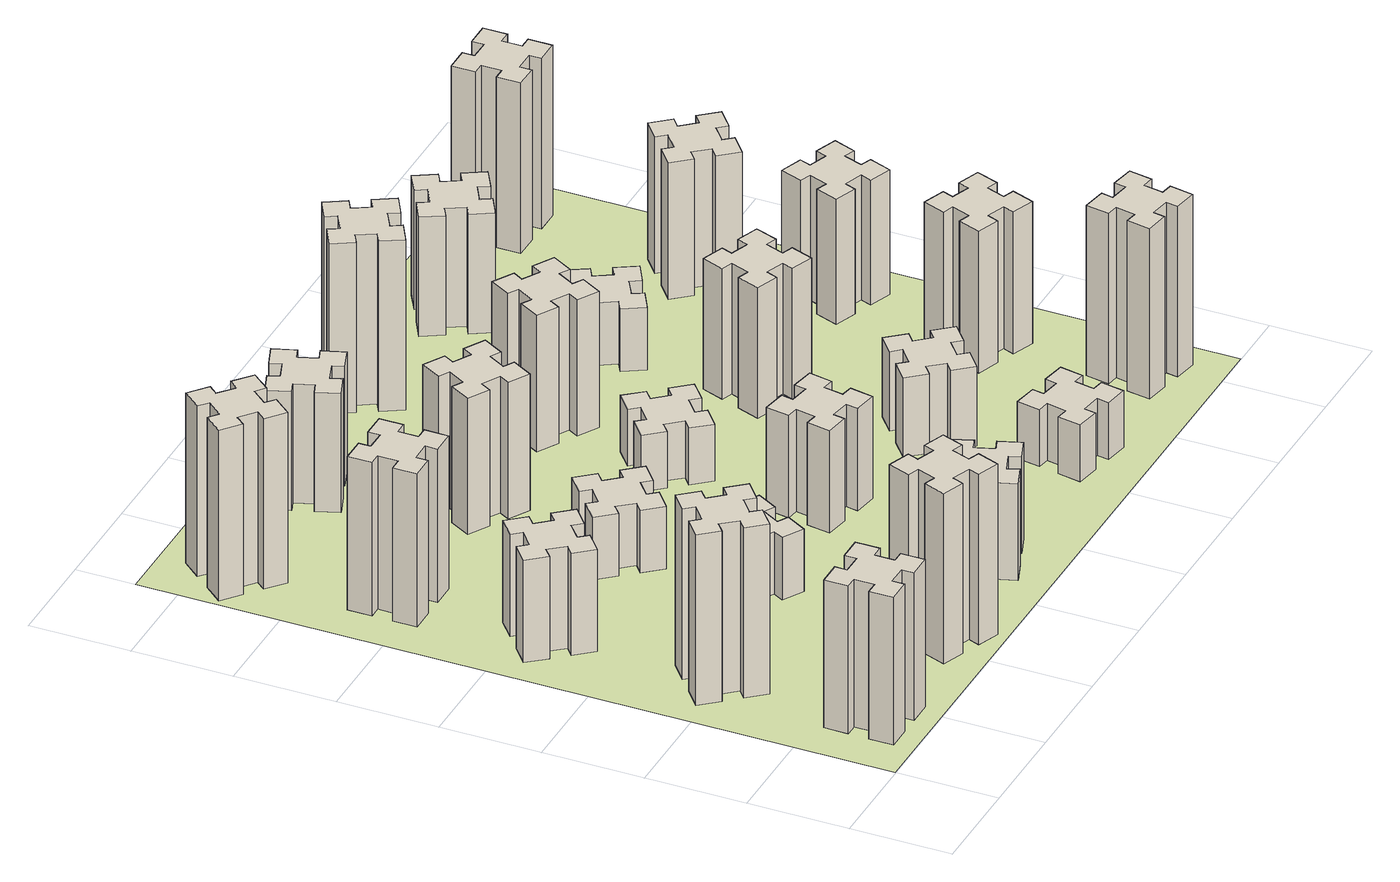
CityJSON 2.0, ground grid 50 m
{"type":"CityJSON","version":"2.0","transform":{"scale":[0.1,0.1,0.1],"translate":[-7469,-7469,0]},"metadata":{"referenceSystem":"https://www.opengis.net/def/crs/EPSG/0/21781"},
"CityObjects":{
"building1":{"type":"Building","attributes":{"class":"1000","function":"1000","usage":"1000","yearOfConstruction":2016,"roofType":"1000","measuredHeight":78,"storeysAboveGround":30,"storeysBelowGround":0},"geometry":[{"type":"Solid","lod":"1","boundaries":[[[[0,1,2,3,4,5,6,7,8,9,10,11,12,13,14,15,16,17,18,19]],[[17,16,20,21]],[[16,15,22,20]],[[15,14,23,22]],[[14,13,24,23]],[[13,12,25,24]],[[12,11,26,25]],[[11,10,27,26]],[[10,9,28,27]],[[9,8,29,28]],[[8,7,30,29]],[[7,6,31,30]],[[6,5,32,31]],[[5,4,33,32]],[[4,3,34,33]],[[3,2,35,34]],[[2,1,36,35]],[[1,0,37,36]],[[0,19,38,37]],[[19,18,39,38]],[[18,17,21,39]],[[24,25,26,27,28,29,30,31,32,33,34,35,36,37,38,39,21,20,22,23]]]]}]},
"building2":{"type":"Building","attributes":{"class":"1000","function":"1000","usage":"1000","yearOfConstruction":2016,"roofType":"1000","measuredHeight":90,"storeysAboveGround":30,"storeysBelowGround":0},"geometry":[{"type":"Solid","lod":"1","boundaries":[[[[40,41,42,43,44,45,46,47,48,49,50,51,52,53,54,55,56,57,58,59]],[[57,56,60,61]],[[56,55,62,60]],[[55,54,63,62]],[[54,53,64,63]],[[53,52,65,64]],[[52,51,66,65]],[[51,50,67,66]],[[50,49,68,67]],[[49,48,69,68]],[[48,47,70,69]],[[47,46,71,70]],[[46,45,72,71]],[[45,44,73,72]],[[44,43,74,73]],[[43,42,75,74]],[[42,41,76,75]],[[41,40,77,76]],[[40,59,78,77]],[[59,58,79,78]],[[58,57,61,79]],[[64,65,66,67,68,69,70,71,72,73,74,75,76,77,78,79,61,60,62,63]]]]}]},
"building3":{"type":"Building","attributes":{"class":"1000","function":"1000","usage":"1000","yearOfConstruction":2016,"roofType":"1000","measuredHeight":54,"storeysAboveGround":30,"storeysBelowGround":0},"geometry":[{"type":"Solid","lod":"1","boundaries":[[[[80,81,82,83,84,85,86,87,88,89,90,91,92,93,94,95,96,97,98,99]],[[97,96,100,101]],[[96,95,102,100]],[[95,94,103,102]],[[94,93,104,103]],[[93,92,105,104]],[[92,91,106,105]],[[91,90,107,106]],[[90,89,108,107]],[[89,88,109,108]],[[88,87,110,109]],[[87,86,111,110]],[[86,85,112,111]],[[85,84,113,112]],[[84,83,114,113]],[[83,82,115,114]],[[82,81,116,115]],[[81,80,117,116]],[[80,99,118,117]],[[99,98,119,118]],[[98,97,101,119]],[[104,105,106,107,108,109,110,111,112,113,114,115,116,117,118,119,101,100,102,103]]]]}]},
"building4":{"type":"Building","attributes":{"class":"1000","function":"1000","usage":"1000","yearOfConstruction":2016,"roofType":"1000","measuredHeight":81,"storeysAboveGround":30,"storeysBelowGround":0},"geometry":[{"type":"Solid","lod":"1","boundaries":[[[[120,121,122,123,124,125,126,127,128,129,130,131,132,133,134,135,136,137,138,139]],[[137,136,140,141]],[[136,135,142,140]],[[135,134,143,142]],[[134,133,144,143]],[[133,132,145,144]],[[132,131,146,145]],[[131,130,147,146]],[[130,129,148,147]],[[129,128,149,148]],[[128,127,150,149]],[[127,126,151,150]],[[126,125,152,151]],[[125,124,153,152]],[[124,123,154,153]],[[123,122,155,154]],[[122,121,156,155]],[[121,120,157,156]],[[120,139,158,157]],[[139,138,159,158]],[[138,137,141,159]],[[144,145,146,147,148,149,150,151,152,153,154,155,156,157,158,159,141,140,142,143]]]]}]},
"building5":{"type":"Building","attributes":{"class":"1000","function":"1000","usage":"1000","yearOfConstruction":2016,"roofType":"1000","measuredHeight":90,"storeysAboveGround":30,"storeysBelowGround":0},"geometry":[{"type":"Solid","lod":"1","boundaries":[[[[160,161,162,163,164,165,166,167,168,169,170,171,172,173,174,175,176,177,178,179]],[[177,176,180,181]],[[176,175,182,180]],[[175,174,183,182]],[[174,173,184,183]],[[173,172,185,184]],[[172,171,186,185]],[[171,170,187,186]],[[170,169,188,187]],[[169,168,189,188]],[[168,167,190,189]],[[167,166,191,190]],[[166,165,192,191]],[[165,164,193,192]],[[164,163,194,193]],[[163,162,195,194]],[[162,161,196,195]],[[161,160,197,196]],[[160,179,198,197]],[[179,178,199,198]],[[178,177,181,199]],[[184,185,186,187,188,189,190,191,192,193,194,195,196,197,198,199,181,180,182,183]]]]}]},
"building6":{"type":"Building","attributes":{"class":"1000","function":"1000","usage":"1000","yearOfConstruction":2016,"roofType":"1000","measuredHeight":90,"storeysAboveGround":30,"storeysBelowGround":0},"geometry":[{"type":"Solid","lod":"1","boundaries":[[[[200,201,202,203,204,205,206,207,208,209,210,211,212,213,214,215,216,217,218,219]],[[217,216,220,221]],[[216,215,222,220]],[[215,214,223,222]],[[214,213,224,223]],[[213,212,225,224]],[[212,211,226,225]],[[211,210,227,226]],[[210,209,228,227]],[[209,208,229,228]],[[208,207,230,229]],[[207,206,231,230]],[[206,205,232,231]],[[205,204,233,232]],[[204,203,234,233]],[[203,202,235,234]],[[202,201,236,235]],[[201,200,237,236]],[[200,219,238,237]],[[219,218,239,238]],[[218,217,221,239]],[[224,225,226,227,228,229,230,231,232,233,234,235,236,237,238,239,221,220,222,223]]]]}]},
"building7":{"type":"Building","attributes":{"class":"1000","function":"1000","usage":"1000","yearOfConstruction":2016,"roofType":"1000","measuredHeight":33,"storeysAboveGround":30,"storeysBelowGround":0},"geometry":[{"type":"Solid","lod":"1","boundaries":[[[[240,241,242,243,244,245,246,247,248,249,250,251,252,253,254,255,256,257,258,259]],[[257,256,260,261]],[[256,255,262,260]],[[255,254,263,262]],[[254,253,264,263]],[[253,252,265,264]],[[252,251,266,265]],[[251,250,267,266]],[[250,249,268,267]],[[249,248,269,268]],[[248,247,270,269]],[[247,246,271,270]],[[246,245,272,271]],[[245,244,273,272]],[[244,243,274,273]],[[243,242,275,274]],[[242,241,276,275]],[[241,240,277,276]],[[240,259,278,277]],[[259,258,279,278]],[[258,257,261,279]],[[264,265,266,267,268,269,270,271,272,273,274,275,276,277,278,279,261,260,262,263]]]]}]},
"building8":{"type":"Building","attributes":{"class":"1000","function":"1000","usage":"1000","yearOfConstruction":2016,"roofType":"1000","measuredHeight":33,"storeysAboveGround":30,"storeysBelowGround":0},"geometry":[{"type":"Solid","lod":"1","boundaries":[[[[280,281,282,283,284,285,286,287,288,289,290,291,292,293,294,295,296,297,298,299]],[[297,296,300,301]],[[296,295,302,300]],[[295,294,303,302]],[[294,293,304,303]],[[293,292,305,304]],[[292,291,306,305]],[[291,290,307,306]],[[290,289,308,307]],[[289,288,309,308]],[[288,287,310,309]],[[287,286,311,310]],[[286,285,312,311]],[[285,284,313,312]],[[284,283,314,313]],[[283,282,315,314]],[[282,281,316,315]],[[281,280,317,316]],[[280,299,318,317]],[[299,298,319,318]],[[298,297,301,319]],[[304,305,306,307,308,309,310,311,312,313,314,315,316,317,318,319,301,300,302,303]]]]}]},
"building9":{"type":"Building","attributes":{"class":"1000","function":"1000","usage":"1000","yearOfConstruction":2016,"roofType":"1000","measuredHeight":51,"storeysAboveGround":30,"storeysBelowGround":0},"geometry":[{"type":"Solid","lod":"1","boundaries":[[[[320,321,322,323,324,325,326,327,328,329,330,331,332,333,334,335,336,337,338,339]],[[337,336,340,341]],[[336,335,342,340]],[[335,334,343,342]],[[334,333,344,343]],[[333,332,345,344]],[[332,331,346,345]],[[331,330,347,346]],[[330,329,348,347]],[[329,328,349,348]],[[328,327,350,349]],[[327,326,351,350]],[[326,325,352,351]],[[325,324,353,352]],[[324,323,354,353]],[[323,322,355,354]],[[322,321,356,355]],[[321,320,357,356]],[[320,339,358,357]],[[339,338,359,358]],[[338,337,341,359]],[[344,345,346,347,348,349,350,351,352,353,354,355,356,357,358,359,341,340,342,343]]]]}]},
"building10":{"type":"Building","attributes":{"class":"1000","function":"1000","usage":"1000","yearOfConstruction":2016,"roofType":"1000","measuredHeight":72,"storeysAboveGround":30,"storeysBelowGround":0},"geometry":[{"type":"Solid","lod":"1","boundaries":[[[[360,361,362,363,364,365,366,367,368,369,370,371,372,373,374,375,376,377,378,379]],[[377,376,380,381]],[[376,375,382,380]],[[375,374,383,382]],[[374,373,384,383]],[[373,372,385,384]],[[372,371,386,385]],[[371,370,387,386]],[[370,369,388,387]],[[369,368,389,388]],[[368,367,390,389]],[[367,366,391,390]],[[366,365,392,391]],[[365,364,393,392]],[[364,363,394,393]],[[363,362,395,394]],[[362,361,396,395]],[[361,360,397,396]],[[360,379,398,397]],[[379,378,399,398]],[[378,377,381,399]],[[384,385,386,387,388,389,390,391,392,393,394,395,396,397,398,399,381,380,382,383]]]]}]},
"building11":{"type":"Building","attributes":{"class":"1000","function":"1000","usage":"1000","yearOfConstruction":2016,"roofType":"1000","measuredHeight":63,"storeysAboveGround":30,"storeysBelowGround":0},"geometry":[{"type":"Solid","lod":"1","boundaries":[[[[400,401,402,403,404,405,406,407,408,409,410,411,412,413,414,415,416,417,418,419]],[[417,416,420,421]],[[416,415,422,420]],[[415,414,423,422]],[[414,413,424,423]],[[413,412,425,424]],[[412,411,426,425]],[[411,410,427,426]],[[410,409,428,427]],[[409,408,429,428]],[[408,407,430,429]],[[407,406,431,430]],[[406,405,432,431]],[[405,404,433,432]],[[404,403,434,433]],[[403,402,435,434]],[[402,401,436,435]],[[401,400,437,436]],[[400,419,438,437]],[[419,418,439,438]],[[418,417,421,439]],[[424,425,426,427,428,429,430,431,432,433,434,435,436,437,438,439,421,420,422,423]]]]}]},
"building12":{"type":"Building","attributes":{"class":"1000","function":"1000","usage":"1000","yearOfConstruction":2016,"roofType":"1000","measuredHeight":54,"storeysAboveGround":30,"storeysBelowGround":0},"geometry":[{"type":"Solid","lod":"1","boundaries":[[[[440,441,442,443,444,445,446,447,448,449,450,451,452,453,454,455,456,457,458,459]],[[457,456,460,461]],[[456,455,462,460]],[[455,454,463,462]],[[454,453,464,463]],[[453,452,465,464]],[[452,451,466,465]],[[451,450,467,466]],[[450,449,468,467]],[[449,448,469,468]],[[448,447,470,469]],[[447,446,471,470]],[[446,445,472,471]],[[445,444,473,472]],[[444,443,474,473]],[[443,442,475,474]],[[442,441,476,475]],[[441,440,477,476]],[[440,459,478,477]],[[459,458,479,478]],[[458,457,461,479]],[[464,465,466,467,468,469,470,471,472,473,474,475,476,477,478,479,461,460,462,463]]]]}]},
"building13":{"type":"Building","attributes":{"class":"1000","function":"1000","usage":"1000","yearOfConstruction":2016,"roofType":"1000","measuredHeight":30,"storeysAboveGround":30,"storeysBelowGround":0},"geometry":[{"type":"Solid","lod":"1","boundaries":[[[[480,481,482,483,484,485,486,487,488,489,490,491,492,493,494,495,496,497,498,499]],[[497,496,500,501]],[[496,495,502,500]],[[495,494,503,502]],[[494,493,504,503]],[[493,492,505,504]],[[492,491,506,505]],[[491,490,507,506]],[[490,489,508,507]],[[489,488,509,508]],[[488,487,510,509]],[[487,486,511,510]],[[486,485,512,511]],[[485,484,513,512]],[[484,483,514,513]],[[483,482,515,514]],[[482,481,516,515]],[[481,480,517,516]],[[480,499,518,517]],[[499,498,519,518]],[[498,497,501,519]],[[504,505,506,507,508,509,510,511,512,513,514,515,516,517,518,519,501,500,502,503]]]]}]},
"building14":{"type":"Building","attributes":{"class":"1000","function":"1000","usage":"1000","yearOfConstruction":2016,"roofType":"1000","measuredHeight":72,"storeysAboveGround":30,"storeysBelowGround":0},"geometry":[{"type":"Solid","lod":"1","boundaries":[[[[520,521,522,523,524,525,526,527,528,529,530,531,532,533,534,535,536,537,538,539]],[[537,536,540,541]],[[536,535,542,540]],[[535,534,543,542]],[[534,533,544,543]],[[533,532,545,544]],[[532,531,546,545]],[[531,530,547,546]],[[530,529,548,547]],[[529,528,549,548]],[[528,527,550,549]],[[527,526,551,550]],[[526,525,552,551]],[[525,524,553,552]],[[524,523,554,553]],[[523,522,555,554]],[[522,521,556,555]],[[521,520,557,556]],[[520,539,558,557]],[[539,538,559,558]],[[538,537,541,559]],[[544,545,546,547,548,549,550,551,552,553,554,555,556,557,558,559,541,540,542,543]]]]}]},
"building15":{"type":"Building","attributes":{"class":"1000","function":"1000","usage":"1000","yearOfConstruction":2016,"roofType":"1000","measuredHeight":30,"storeysAboveGround":30,"storeysBelowGround":0},"geometry":[{"type":"Solid","lod":"1","boundaries":[[[[560,561,562,563,564,565,566,567,568,569,570,571,572,573,574,575,576,577,578,579]],[[577,576,580,581]],[[576,575,582,580]],[[575,574,583,582]],[[574,573,584,583]],[[573,572,585,584]],[[572,571,586,585]],[[571,570,587,586]],[[570,569,588,587]],[[569,568,589,588]],[[568,567,590,589]],[[567,566,591,590]],[[566,565,592,591]],[[565,564,593,592]],[[564,563,594,593]],[[563,562,595,594]],[[562,561,596,595]],[[561,560,597,596]],[[560,579,598,597]],[[579,578,599,598]],[[578,577,581,599]],[[584,585,586,587,588,589,590,591,592,593,594,595,596,597,598,599,581,580,582,583]]]]}]},
"building16":{"type":"Building","attributes":{"class":"1000","function":"1000","usage":"1000","yearOfConstruction":2016,"roofType":"1000","measuredHeight":90,"storeysAboveGround":30,"storeysBelowGround":0},"geometry":[{"type":"Solid","lod":"1","boundaries":[[[[600,601,602,603,604,605,606,607,608,609,610,611,612,613,614,615,616,617,618,619]],[[617,616,620,621]],[[616,615,622,620]],[[615,614,623,622]],[[614,613,624,623]],[[613,612,625,624]],[[612,611,626,625]],[[611,610,627,626]],[[610,609,628,627]],[[609,608,629,628]],[[608,607,630,629]],[[607,606,631,630]],[[606,605,632,631]],[[605,604,633,632]],[[604,603,634,633]],[[603,602,635,634]],[[602,601,636,635]],[[601,600,637,636]],[[600,619,638,637]],[[619,618,639,638]],[[618,617,621,639]],[[624,625,626,627,628,629,630,631,632,633,634,635,636,637,638,639,621,620,622,623]]]]}]},
"building17":{"type":"Building","attributes":{"class":"1000","function":"1000","usage":"1000","yearOfConstruction":2016,"roofType":"1000","measuredHeight":42,"storeysAboveGround":30,"storeysBelowGround":0},"geometry":[{"type":"Solid","lod":"1","boundaries":[[[[640,641,642,643,644,645,646,647,648,649,650,651,652,653,654,655,656,657,658,659]],[[657,656,660,661]],[[656,655,662,660]],[[655,654,663,662]],[[654,653,664,663]],[[653,652,665,664]],[[652,651,666,665]],[[651,650,667,666]],[[650,649,668,667]],[[649,648,669,668]],[[648,647,670,669]],[[647,646,671,670]],[[646,645,672,671]],[[645,644,673,672]],[[644,643,674,673]],[[643,642,675,674]],[[642,641,676,675]],[[641,640,677,676]],[[640,659,678,677]],[[659,658,679,678]],[[658,657,661,679]],[[664,665,666,667,668,669,670,671,672,673,674,675,676,677,678,679,661,660,662,663]]]]}]},
"building18":{"type":"Building","attributes":{"class":"1000","function":"1000","usage":"1000","yearOfConstruction":2016,"roofType":"1000","measuredHeight":69,"storeysAboveGround":30,"storeysBelowGround":0},"geometry":[{"type":"Solid","lod":"1","boundaries":[[[[680,681,682,683,684,685,686,687,688,689,690,691,692,693,694,695,696,697,698,699]],[[697,696,700,701]],[[696,695,702,700]],[[695,694,703,702]],[[694,693,704,703]],[[693,692,705,704]],[[692,691,706,705]],[[691,690,707,706]],[[690,689,708,707]],[[689,688,709,708]],[[688,687,710,709]],[[687,686,711,710]],[[686,685,712,711]],[[685,684,713,712]],[[684,683,714,713]],[[683,682,715,714]],[[682,681,716,715]],[[681,680,717,716]],[[680,699,718,717]],[[699,698,719,718]],[[698,697,701,719]],[[704,705,706,707,708,709,710,711,712,713,714,715,716,717,718,719,701,700,702,703]]]]}]},
"building19":{"type":"Building","attributes":{"class":"1000","function":"1000","usage":"1000","yearOfConstruction":2016,"roofType":"1000","measuredHeight":33,"storeysAboveGround":30,"storeysBelowGround":0},"geometry":[{"type":"Solid","lod":"1","boundaries":[[[[720,721,722,723,724,725,726,727,728,729,730,731,732,733,734,735,736,737,738,739]],[[737,736,740,741]],[[736,735,742,740]],[[735,734,743,742]],[[734,733,744,743]],[[733,732,745,744]],[[732,731,746,745]],[[731,730,747,746]],[[730,729,748,747]],[[729,728,749,748]],[[728,727,750,749]],[[727,726,751,750]],[[726,725,752,751]],[[725,724,753,752]],[[724,723,754,753]],[[723,722,755,754]],[[722,721,756,755]],[[721,720,757,756]],[[720,739,758,757]],[[739,738,759,758]],[[738,737,741,759]],[[744,745,746,747,748,749,750,751,752,753,754,755,756,757,758,759,741,740,742,743]]]]}]},
"building20":{"type":"Building","attributes":{"class":"1000","function":"1000","usage":"1000","yearOfConstruction":2016,"roofType":"1000","measuredHeight":90,"storeysAboveGround":30,"storeysBelowGround":0},"geometry":[{"type":"Solid","lod":"1","boundaries":[[[[760,761,762,763,764,765,766,767,768,769,770,771,772,773,774,775,776,777,778,779]],[[777,776,780,781]],[[776,775,782,780]],[[775,774,783,782]],[[774,773,784,783]],[[773,772,785,784]],[[772,771,786,785]],[[771,770,787,786]],[[770,769,788,787]],[[769,768,789,788]],[[768,767,790,789]],[[767,766,791,790]],[[766,765,792,791]],[[765,764,793,792]],[[764,763,794,793]],[[763,762,795,794]],[[762,761,796,795]],[[761,760,797,796]],[[760,779,798,797]],[[779,778,799,798]],[[778,777,781,799]],[[784,785,786,787,788,789,790,791,792,793,794,795,796,797,798,799,781,780,782,783]]]]}]},
"building21":{"type":"Building","attributes":{"class":"1000","function":"1000","usage":"1000","yearOfConstruction":2016,"roofType":"1000","measuredHeight":63,"storeysAboveGround":30,"storeysBelowGround":0},"geometry":[{"type":"Solid","lod":"1","boundaries":[[[[800,801,802,803,804,805,806,807,808,809,810,811,812,813,814,815,816,817,818,819]],[[817,816,820,821]],[[816,815,822,820]],[[815,814,823,822]],[[814,813,824,823]],[[813,812,825,824]],[[812,811,826,825]],[[811,810,827,826]],[[810,809,828,827]],[[809,808,829,828]],[[808,807,830,829]],[[807,806,831,830]],[[806,805,832,831]],[[805,804,833,832]],[[804,803,834,833]],[[803,802,835,834]],[[802,801,836,835]],[[801,800,837,836]],[[800,819,838,837]],[[819,818,839,838]],[[818,817,821,839]],[[824,825,826,827,828,829,830,831,832,833,834,835,836,837,838,839,821,820,822,823]]]]}]},
"building22":{"type":"Building","attributes":{"class":"1000","function":"1000","usage":"1000","yearOfConstruction":2016,"roofType":"1000","measuredHeight":75,"storeysAboveGround":30,"storeysBelowGround":0},"geometry":[{"type":"Solid","lod":"1","boundaries":[[[[840,841,842,843,844,845,846,847,848,849,850,851,852,853,854,855,856,857,858,859]],[[857,856,860,861]],[[856,855,862,860]],[[855,854,863,862]],[[854,853,864,863]],[[853,852,865,864]],[[852,851,866,865]],[[851,850,867,866]],[[850,849,868,867]],[[849,848,869,868]],[[848,847,870,869]],[[847,846,871,870]],[[846,845,872,871]],[[845,844,873,872]],[[844,843,874,873]],[[843,842,875,874]],[[842,841,876,875]],[[841,840,877,876]],[[840,859,878,877]],[[859,858,879,878]],[[858,857,861,879]],[[864,865,866,867,868,869,870,871,872,873,874,875,876,877,878,879,861,860,862,863]]]]}]},
"building23":{"type":"Building","attributes":{"class":"1000","function":"1000","usage":"1000","yearOfConstruction":2016,"roofType":"1000","measuredHeight":66,"storeysAboveGround":30,"storeysBelowGround":0},"geometry":[{"type":"Solid","lod":"1","boundaries":[[[[880,881,882,883,884,885,886,887,888,889,890,891,892,893,894,895,896,897,898,899]],[[897,896,900,901]],[[896,895,902,900]],[[895,894,903,902]],[[894,893,904,903]],[[893,892,905,904]],[[892,891,906,905]],[[891,890,907,906]],[[890,889,908,907]],[[889,888,909,908]],[[888,887,910,909]],[[887,886,911,910]],[[886,885,912,911]],[[885,884,913,912]],[[884,883,914,913]],[[883,882,915,914]],[[882,881,916,915]],[[881,880,917,916]],[[880,899,918,917]],[[899,898,919,918]],[[898,897,901,919]],[[904,905,906,907,908,909,910,911,912,913,914,915,916,917,918,919,901,900,902,903]]]]}]},
"building24":{"type":"Building","attributes":{"class":"1000","function":"1000","usage":"1000","yearOfConstruction":2016,"roofType":"1000","measuredHeight":72,"storeysAboveGround":30,"storeysBelowGround":0},"geometry":[{"type":"Solid","lod":"1","boundaries":[[[[920,921,922,923,924,925,926,927,928,929,930,931,932,933,934,935,936,937,938,939]],[[937,936,940,941]],[[936,935,942,940]],[[935,934,943,942]],[[934,933,944,943]],[[933,932,945,944]],[[932,931,946,945]],[[931,930,947,946]],[[930,929,948,947]],[[929,928,949,948]],[[928,927,950,949]],[[927,926,951,950]],[[926,925,952,951]],[[925,924,953,952]],[[924,923,954,953]],[[923,922,955,954]],[[922,921,956,955]],[[921,920,957,956]],[[920,939,958,957]],[[939,938,959,958]],[[938,937,941,959]],[[944,945,946,947,948,949,950,951,952,953,954,955,956,957,958,959,941,940,942,943]]]]}]},
"building25":{"type":"Building","attributes":{"class":"1000","function":"1000","usage":"1000","yearOfConstruction":2016,"roofType":"1000","measuredHeight":90,"storeysAboveGround":30,"storeysBelowGround":0},"geometry":[{"type":"Solid","lod":"1","boundaries":[[[[960,961,962,963,964,965,966,967,968,969,970,971,972,973,974,975,976,977,978,979]],[[977,976,980,981]],[[976,975,982,980]],[[975,974,983,982]],[[974,973,984,983]],[[973,972,985,984]],[[972,971,986,985]],[[971,970,987,986]],[[970,969,988,987]],[[969,968,989,988]],[[968,967,990,989]],[[967,966,991,990]],[[966,965,992,991]],[[965,964,993,992]],[[964,963,994,993]],[[963,962,995,994]],[[962,961,996,995]],[[961,960,997,996]],[[960,979,998,997]],[[979,978,999,998]],[[978,977,981,999]],[[984,985,986,987,988,989,990,991,992,993,994,995,996,997,998,999,981,980,982,983]]]]}]},
"landuse1":{"type":"LandUse","attributes":{"name":"plot1","function":"1010"},"geometry":[{"type":"MultiSurface","lod":"1","boundaries":[[[1000,1001,1002,1003]]]}]}
},
"vertices":[
[265,325,0],[265,225,0],[205,225,0],[205,105,0],[325,105,0],[325,165,0],[425,165,0],[425,105,0],[545,105,0],[545,225,0],[485,225,0],[485,325,0],[545,325,0],[545,445,0],[425,445,0],[425,385,0],[325,385,0],[325,445,0],[205,445,0],[205,325,0],[325,385,780],[325,445,780],[425,385,780],[425,445,780],[545,445,780],[545,325,780],[485,325,780],[485,225,780],[545,225,780],[545,105,780],[425,105,780],[425,165,780],[325,165,780],[325,105,780],[205,105,780],[205,225,780],[265,225,780],[265,325,780],[205,325,780],[205,445,780],
[492,1048,0],[427,1124,0],[473,1163,0],[396,1255,0],[304,1178,0],[343,1132,0],[266,1067,0],[228,1113,0],[136,1036,0],[213,944,0],[259,983,0],[323,906,0],[277,868,0],[354,776,0],[446,853,0],[408,899,0],[484,963,0],[523,917,0],[615,994,0],[538,1086,0],[484,963,900],[523,917,900],[408,899,900],[446,853,900],[354,776,900],[277,868,900],[323,906,900],[259,983,900],[213,944,900],[136,1036,900],[228,1113,900],[266,1067,900],[343,1132,900],[304,1178,900],[396,1255,900],[473,1163,900],[427,1124,900],[492,1048,900],[538,1086,900],[615,994,900],
[492,1888,0],[427,1964,0],[473,2003,0],[396,2095,0],[304,2018,0],[343,1972,0],[266,1907,0],[228,1953,0],[136,1876,0],[213,1784,0],[259,1823,0],[323,1746,0],[277,1708,0],[354,1616,0],[446,1693,0],[408,1739,0],[484,1803,0],[523,1757,0],[615,1834,0],[538,1926,0],[484,1803,540],[523,1757,540],[408,1739,540],[446,1693,540],[354,1616,540],[277,1708,540],[323,1746,540],[259,1823,540],[213,1784,540],[136,1876,540],[228,1953,540],[266,1907,540],[343,1972,540],[304,2018,540],[396,2095,540],[473,2003,540],[427,1964,540],[492,1888,540],[538,1926,540],[615,1834,540],
[485,2545,0],[485,2645,0],[545,2645,0],[545,2765,0],[425,2765,0],[425,2705,0],[325,2705,0],[325,2765,0],[205,2765,0],[205,2645,0],[265,2645,0],[265,2545,0],[205,2545,0],[205,2425,0],[325,2425,0],[325,2485,0],[425,2485,0],[425,2425,0],[545,2425,0],[545,2545,0],[425,2485,810],[425,2425,810],[325,2485,810],[325,2425,810],[205,2425,810],[205,2545,810],[265,2545,810],[265,2645,810],[205,2645,810],[205,2765,810],[325,2765,810],[325,2705,810],[425,2705,810],[425,2765,810],[545,2765,810],[545,2645,810],[485,2645,810],[485,2545,810],[545,2545,810],[545,2425,810],
[1029,360,0],[995,266,0],[939,287,0],[897,174,0],[1010,133,0],[1031,189,0],[1125,155,0],[1104,99,0],[1217,57,0],[1258,170,0],[1202,191,0],[1236,285,0],[1292,264,0],[1333,377,0],[1220,418,0],[1200,362,0],[1106,396,0],[1127,452,0],[1014,493,0],[973,380,0],[1106,396,900],[1127,452,900],[1200,362,900],[1220,418,900],[1333,377,900],[1292,264,900],[1236,285,900],[1202,191,900],[1258,170,900],[1217,57,900],[1104,99,900],[1125,155,900],[1031,189,900],[1010,133,900],[897,174,900],[939,287,900],[995,266,900],[1029,360,900],[973,380,900],[1014,493,900],
[384,3387,0],[308,3452,0],[346,3498,0],[254,3575,0],[177,3483,0],[223,3444,0],[159,3368,0],[113,3406,0],[36,3314,0],[128,3237,0],[166,3283,0],[243,3219,0],[204,3173,0],[296,3096,0],[373,3188,0],[327,3226,0],[392,3303,0],[438,3264,0],[515,3356,0],[423,3433,0],[392,3303,900],[438,3264,900],[327,3226,900],[373,3188,900],[296,3096,900],[204,3173,900],[243,3219,900],[166,3283,900],[128,3237,900],[36,3314,900],[113,3406,900],[159,3368,900],[223,3444,900],[177,3483,900],[254,3575,900],[346,3498,900],[308,3452,900],[384,3387,900],[423,3433,900],[515,3356,900],
[1186,1117,0],[1236,1204,0],[1288,1174,0],[1348,1278,0],[1244,1338,0],[1214,1286,0],[1127,1336,0],[1157,1388,0],[1053,1448,0],[993,1344,0],[1045,1314,0],[995,1227,0],[943,1257,0],[883,1153,0],[987,1093,0],[1017,1145,0],[1104,1095,0],[1074,1043,0],[1178,983,0],[1238,1087,0],[1104,1095,330],[1074,1043,330],[1017,1145,330],[987,1093,330],[883,1153,330],[943,1257,330],[995,1227,330],[1045,1314,330],[993,1344,330],[1053,1448,330],[1157,1388,330],[1127,1336,330],[1214,1286,330],[1244,1338,330],[1348,1278,330],[1288,1174,330],[1236,1204,330],[1186,1117,330],[1238,1087,330],[1178,983,330],
[1083,1972,0],[1006,1907,0],[968,1953,0],[876,1876,0],[953,1784,0],[999,1823,0],[1063,1746,0],[1017,1708,0],[1094,1616,0],[1186,1693,0],[1148,1739,0],[1224,1803,0],[1263,1757,0],[1355,1834,0],[1278,1926,0],[1232,1888,0],[1167,1964,0],[1213,2003,0],[1136,2095,0],[1044,2018,0],[1167,1964,330],[1213,2003,330],[1232,1888,330],[1278,1926,330],[1355,1834,330],[1263,1757,330],[1224,1803,330],[1148,1739,330],[1186,1693,330],[1094,1616,330],[1017,1708,330],[1063,1746,330],[999,1823,330],[953,1784,330],[876,1876,330],[968,1953,330],[1006,1907,330],[1083,1972,330],[1044,2018,330],[1136,2095,330],
[1765,496,0],[1671,462,0],[1650,518,0],[1537,477,0],[1579,364,0],[1635,385,0],[1669,291,0],[1613,270,0],[1654,157,0],[1767,199,0],[1746,255,0],[1840,289,0],[1860,233,0],[1973,274,0],[1932,387,0],[1876,366,0],[1842,460,0],[1898,480,0],[1857,593,0],[1744,552,0],[1842,460,510],[1898,480,510],[1876,366,510],[1932,387,510],[1973,274,510],[1860,233,510],[1840,289,510],[1746,255,510],[1767,199,510],[1654,157,510],[1613,270,510],[1669,291,510],[1635,385,510],[1579,364,510],[1537,477,510],[1650,518,510],[1671,462,510],[1765,496,510],[1744,552,510],[1857,593,510],
[1314,2666,0],[1227,2716,0],[1257,2768,0],[1153,2828,0],[1093,2724,0],[1145,2694,0],[1095,2607,0],[1043,2637,0],[983,2533,0],[1087,2473,0],[1117,2525,0],[1204,2475,0],[1174,2423,0],[1278,2363,0],[1338,2467,0],[1286,2497,0],[1336,2584,0],[1388,2554,0],[1448,2658,0],[1344,2718,0],[1336,2584,720],[1388,2554,720],[1286,2497,720],[1338,2467,720],[1278,2363,720],[1174,2423,720],[1204,2475,720],[1117,2525,720],[1087,2473,720],[983,2533,720],[1043,2637,720],[1095,2607,720],[1145,2694,720],[1093,2724,720],[1153,2828,720],[1257,2768,720],[1227,2716,720],[1314,2666,720],[1344,2718,720],[1448,2658,720],
[1025,3456,0],[931,3422,0],[910,3478,0],[797,3437,0],[839,3324,0],[895,3345,0],[929,3251,0],[873,3230,0],[914,3117,0],[1027,3159,0],[1006,3215,0],[1100,3249,0],[1120,3193,0],[1233,3234,0],[1192,3347,0],[1136,3326,0],[1102,3420,0],[1158,3440,0],[1117,3553,0],[1004,3512,0],[1102,3420,630],[1158,3440,630],[1136,3326,630],[1192,3347,630],[1233,3234,630],[1120,3193,630],[1100,3249,630],[1006,3215,630],[1027,3159,630],[914,3117,630],[873,3230,630],[929,3251,630],[895,3345,630],[839,3324,630],[797,3437,630],[910,3478,630],[931,3422,630],[1025,3456,630],[1004,3512,630],[1117,3553,630],
[1955,1147,0],[1972,1245,0],[2031,1235,0],[2052,1353,0],[1934,1374,0],[1924,1315,0],[1825,1332,0],[1836,1391,0],[1717,1412,0],[1697,1294,0],[1756,1284,0],[1738,1185,0],[1679,1196,0],[1658,1077,0],[1777,1057,0],[1787,1116,0],[1885,1098,0],[1875,1039,0],[1993,1018,0],[2014,1137,0],[1885,1098,540],[1875,1039,540],[1787,1116,540],[1777,1057,540],[1658,1077,540],[1679,1196,540],[1738,1185,540],[1756,1284,540],[1697,1294,540],[1717,1412,540],[1836,1391,540],[1825,1332,540],[1924,1315,540],[1934,1374,540],[2052,1353,540],[2031,1235,540],[1972,1245,540],[1955,1147,540],[2014,1137,540],[1993,1018,540],
[1972,1988,0],[1907,2064,0],[1953,2103,0],[1876,2195,0],[1784,2118,0],[1823,2072,0],[1746,2007,0],[1708,2053,0],[1616,1976,0],[1693,1884,0],[1739,1923,0],[1803,1846,0],[1757,1808,0],[1834,1716,0],[1926,1793,0],[1888,1839,0],[1964,1903,0],[2003,1857,0],[2095,1934,0],[2018,2026,0],[1964,1903,300],[2003,1857,300],[1888,1839,300],[1926,1793,300],[1834,1716,300],[1757,1808,300],[1803,1846,300],[1739,1923,300],[1693,1884,300],[1616,1976,300],[1708,2053,300],[1746,2007,300],[1823,2072,300],[1784,2118,300],[1876,2195,300],[1953,2103,300],[1907,2064,300],[1972,1988,300],[2018,2026,300],[2095,1934,300],
[2026,2497,0],[2076,2584,0],[2128,2554,0],[2188,2658,0],[2084,2718,0],[2054,2666,0],[1967,2716,0],[1997,2768,0],[1893,2828,0],[1833,2724,0],[1885,2694,0],[1835,2607,0],[1783,2637,0],[1723,2533,0],[1827,2473,0],[1857,2525,0],[1944,2475,0],[1914,2423,0],[2018,2363,0],[2078,2467,0],[1944,2475,720],[1914,2423,720],[1857,2525,720],[1827,2473,720],[1723,2533,720],[1783,2637,720],[1835,2607,720],[1885,2694,720],[1833,2724,720],[1893,2828,720],[1997,2768,720],[1967,2716,720],[2054,2666,720],[2084,2718,720],[2188,2658,720],[2128,2554,720],[2076,2584,720],[2026,2497,720],[2078,2467,720],[2018,2363,720],
[2596,444,0],[2578,345,0],[2519,356,0],[2498,237,0],[2617,217,0],[2627,276,0],[2725,258,0],[2715,199,0],[2833,178,0],[2854,297,0],[2795,307,0],[2812,405,0],[2871,395,0],[2892,513,0],[2774,534,0],[2764,475,0],[2665,492,0],[2676,551,0],[2557,572,0],[2537,454,0],[2665,492,300],[2676,551,300],[2764,475,300],[2774,534,300],[2892,513,300],[2871,395,300],[2812,405,300],[2795,307,300],[2854,297,300],[2833,178,300],[2715,199,300],[2725,258,300],[2627,276,300],[2617,217,300],[2498,237,300],[2519,356,300],[2578,345,300],[2596,444,300],[2537,454,300],[2557,572,300],
[1844,3556,0],[1757,3506,0],[1727,3558,0],[1623,3498,0],[1683,3394,0],[1735,3424,0],[1785,3337,0],[1733,3307,0],[1793,3203,0],[1897,3263,0],[1867,3315,0],[1954,3365,0],[1984,3313,0],[2088,3373,0],[2028,3477,0],[1976,3447,0],[1926,3534,0],[1978,3564,0],[1918,3668,0],[1814,3608,0],[1926,3534,900],[1978,3564,900],[1976,3447,900],[2028,3477,900],[2088,3373,900],[1984,3313,900],[1954,3365,900],[1867,3315,900],[1897,3263,900],[1793,3203,900],[1733,3307,900],[1785,3337,900],[1735,3424,900],[1683,3394,900],[1623,3498,900],[1727,3558,900],[1757,3506,900],[1844,3556,900],[1814,3608,900],[1918,3668,900],
[2563,1132,0],[2486,1067,0],[2448,1113,0],[2356,1036,0],[2433,944,0],[2479,983,0],[2543,906,0],[2497,868,0],[2574,776,0],[2666,853,0],[2628,899,0],[2704,963,0],[2743,917,0],[2835,994,0],[2758,1086,0],[2712,1048,0],[2647,1124,0],[2693,1163,0],[2616,1255,0],[2524,1178,0],[2647,1124,420],[2693,1163,420],[2712,1048,420],[2758,1086,420],[2835,994,420],[2743,917,420],[2704,963,420],[2628,899,420],[2666,853,420],[2574,776,420],[2497,868,420],[2543,906,420],[2479,983,420],[2433,944,420],[2356,1036,420],[2448,1113,420],[2486,1067,420],[2563,1132,420],[2524,1178,420],[2616,1255,420],
[2682,1771,0],[2716,1865,0],[2772,1844,0],[2813,1957,0],[2700,1998,0],[2680,1942,0],[2586,1976,0],[2607,2032,0],[2494,2073,0],[2453,1960,0],[2509,1940,0],[2475,1846,0],[2419,1867,0],[2377,1754,0],[2490,1713,0],[2511,1769,0],[2605,1735,0],[2584,1679,0],[2697,1637,0],[2738,1750,0],[2605,1735,690],[2584,1679,690],[2511,1769,690],[2490,1713,690],[2377,1754,690],[2419,1867,690],[2475,1846,690],[2509,1940,690],[2453,1960,690],[2494,2073,690],[2607,2032,690],[2586,1976,690],[2680,1942,690],[2700,1998,690],[2813,1957,690],[2772,1844,690],[2716,1865,690],[2682,1771,690],[2738,1750,690],[2697,1637,690],
[2475,2584,0],[2525,2497,0],[2473,2467,0],[2533,2363,0],[2637,2423,0],[2607,2475,0],[2694,2525,0],[2724,2473,0],[2828,2533,0],[2768,2637,0],[2716,2607,0],[2666,2694,0],[2718,2724,0],[2658,2828,0],[2554,2768,0],[2584,2716,0],[2497,2666,0],[2467,2718,0],[2363,2658,0],[2423,2554,0],[2497,2666,330],[2467,2718,330],[2584,2716,330],[2554,2768,330],[2658,2828,330],[2718,2724,330],[2666,2694,330],[2716,2607,330],[2768,2637,330],[2828,2533,330],[2724,2473,330],[2694,2525,330],[2607,2475,330],[2637,2423,330],[2533,2363,330],[2473,2467,330],[2525,2497,330],[2475,2584,330],[2423,2554,330],[2363,2658,330],
[3504,475,0],[3405,492,0],[3416,551,0],[3297,572,0],[3277,454,0],[3336,444,0],[3318,345,0],[3259,356,0],[3238,237,0],[3357,217,0],[3367,276,0],[3465,258,0],[3455,199,0],[3573,178,0],[3594,297,0],[3535,307,0],[3552,405,0],[3611,395,0],[3632,513,0],[3514,534,0],[3552,405,900],[3611,395,900],[3535,307,900],[3594,297,900],[3573,178,900],[3455,199,900],[3465,258,900],[3367,276,900],[3357,217,900],[3238,237,900],[3259,356,900],[3318,345,900],[3336,444,900],[3277,454,900],[3297,572,900],[3416,551,900],[3405,492,900],[3504,475,900],[3514,534,900],[3632,513,900],
[2716,3347,0],[2666,3434,0],[2718,3464,0],[2658,3568,0],[2554,3508,0],[2584,3456,0],[2497,3406,0],[2467,3458,0],[2363,3398,0],[2423,3294,0],[2475,3324,0],[2525,3237,0],[2473,3207,0],[2533,3103,0],[2637,3163,0],[2607,3215,0],[2694,3265,0],[2724,3213,0],[2828,3273,0],[2768,3377,0],[2694,3265,630],[2724,3213,630],[2607,3215,630],[2637,3163,630],[2533,3103,630],[2473,3207,630],[2525,3237,630],[2475,3324,630],[2423,3294,630],[2363,3398,630],[2467,3458,630],[2497,3406,630],[2584,3456,630],[2554,3508,630],[2658,3568,630],[2718,3464,630],[2666,3434,630],[2716,3347,630],[2768,3377,630],[2828,3273,630],
[3251,1029,0],[3345,995,0],[3324,939,0],[3437,897,0],[3478,1010,0],[3422,1031,0],[3456,1125,0],[3512,1104,0],[3553,1217,0],[3440,1258,0],[3420,1202,0],[3326,1236,0],[3347,1292,0],[3234,1333,0],[3193,1220,0],[3249,1200,0],[3215,1106,0],[3159,1127,0],[3117,1014,0],[3230,973,0],[3215,1106,750],[3159,1127,750],[3249,1200,750],[3193,1220,750],[3234,1333,750],[3347,1292,750],[3326,1236,750],[3420,1202,750],[3440,1258,750],[3553,1217,750],[3512,1104,750],[3456,1125,750],[3422,1031,750],[3478,1010,750],[3437,897,750],[3324,939,750],[3345,995,750],[3251,1029,750],[3230,973,750],[3117,1014,750],
[3520,1942,0],[3426,1976,0],[3447,2032,0],[3334,2073,0],[3293,1960,0],[3349,1940,0],[3315,1846,0],[3259,1867,0],[3217,1754,0],[3330,1713,0],[3351,1769,0],[3445,1735,0],[3424,1679,0],[3537,1637,0],[3578,1750,0],[3522,1771,0],[3556,1865,0],[3612,1844,0],[3653,1957,0],[3540,1998,0],[3556,1865,660],[3612,1844,660],[3522,1771,660],[3578,1750,660],[3537,1637,660],[3424,1679,660],[3445,1735,660],[3351,1769,660],[3330,1713,660],[3217,1754,660],[3259,1867,660],[3315,1846,660],[3349,1940,660],[3293,1960,660],[3334,2073,660],[3447,2032,660],[3426,1976,660],[3520,1942,660],[3540,1998,660],[3653,1957,660],
[3219,2463,0],[3283,2386,0],[3237,2348,0],[3314,2256,0],[3406,2333,0],[3368,2379,0],[3444,2443,0],[3483,2397,0],[3575,2474,0],[3498,2566,0],[3452,2528,0],[3387,2604,0],[3433,2643,0],[3356,2735,0],[3264,2658,0],[3303,2612,0],[3226,2547,0],[3188,2593,0],[3096,2516,0],[3173,2424,0],[3226,2547,720],[3188,2593,720],[3303,2612,720],[3264,2658,720],[3356,2735,720],[3433,2643,720],[3387,2604,720],[3452,2528,720],[3498,2566,720],[3575,2474,720],[3483,2397,720],[3444,2443,720],[3368,2379,720],[3406,2333,720],[3314,2256,720],[3237,2348,720],[3283,2386,720],[3219,2463,720],[3173,2424,720],[3096,2516,720],
[3285,3325,0],[3385,3325,0],[3385,3265,0],[3505,3265,0],[3505,3385,0],[3445,3385,0],[3445,3485,0],[3505,3485,0],[3505,3605,0],[3385,3605,0],[3385,3545,0],[3285,3545,0],[3285,3605,0],[3165,3605,0],[3165,3485,0],[3225,3485,0],[3225,3385,0],[3165,3385,0],[3165,3265,0],[3285,3265,0],[3225,3385,900],[3165,3385,900],[3225,3485,900],[3165,3485,900],[3165,3605,900],[3285,3605,900],[3285,3545,900],[3385,3545,900],[3385,3605,900],[3505,3605,900],[3505,3485,900],[3445,3485,900],[3445,3385,900],[3505,3385,900],[3505,3265,900],[3385,3265,900],[3385,3325,900],[3285,3325,900],[3285,3265,900],[3165,3265,900],
[5,3705,0],[3705,3705,0],[3705,5,0],[5,5,0]
]}
